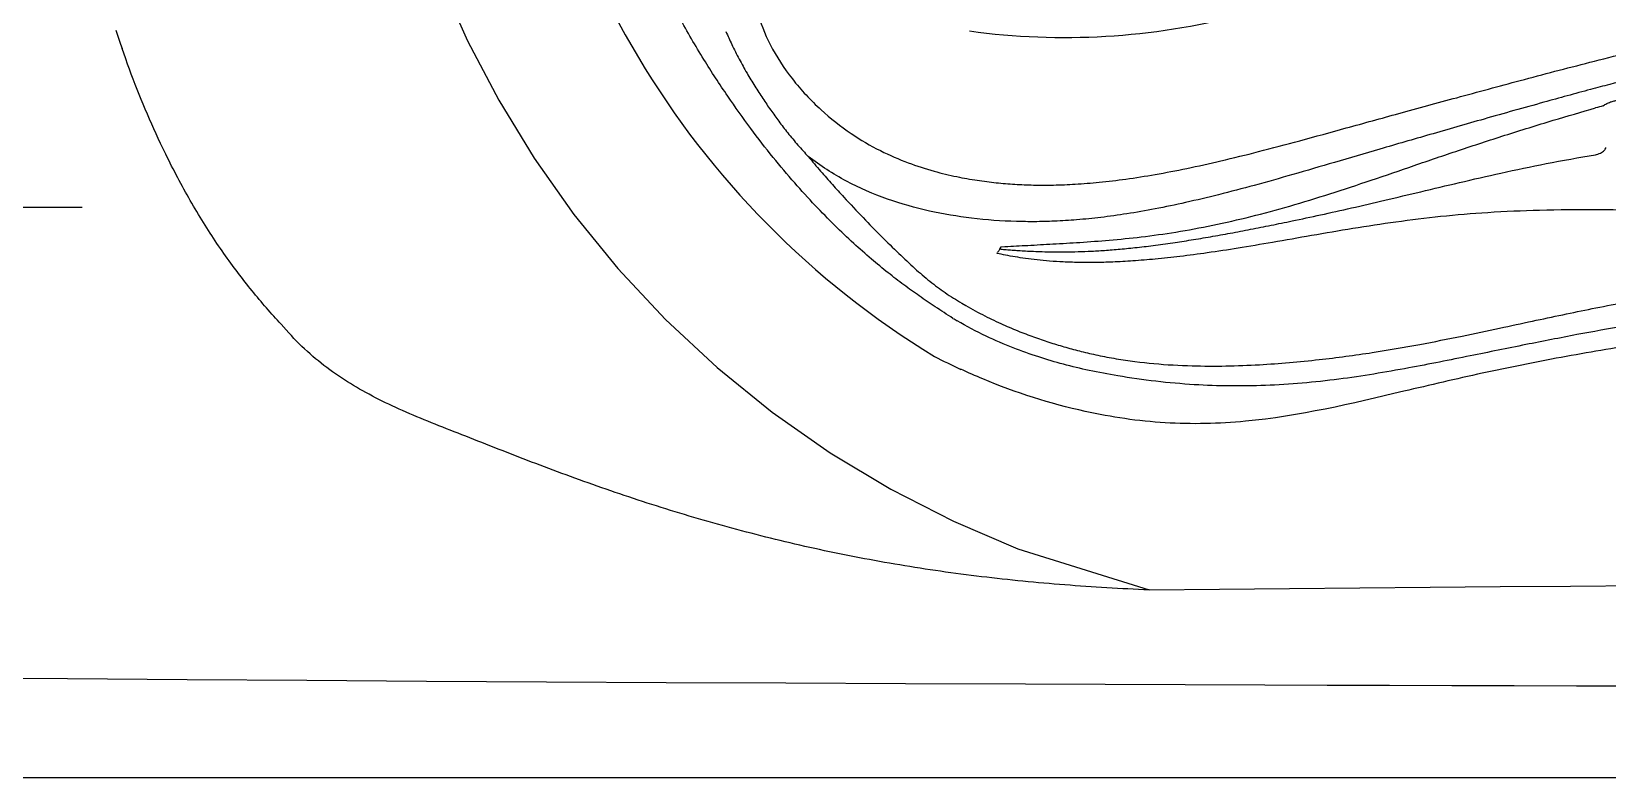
# Model space of a CAD drawing. Extents: x 527 to 614, y 487 to 635.
# Drawn here: x 562.93 to 568.26, y 505.03 to 507.55 of the extents above; entities that cross this region are included whole.
import ezdxf

# ---------------------------------------------------------------- set-up
doc = ezdxf.new("R2010")
doc.units = 0
doc.header["$MEASUREMENT"] = 0
doc.layers.add('1', color=4, linetype='Continuous')
doc.layers.add('SPA', color=2, linetype='Continuous')

# ---------------------------------------------------------------- blocks, each defined once
blk = doc.blocks.new('main_control')
at = {"color": 3, "linetype": 'Continuous'}
for p, q in [((6.8565, 13.5344), (6.8598, 13.534)), ((6.8605, 13.5421), (6.8569, 13.5358)), ((6.8606, 13.5421), (6.874, 13.5426)), ((6.847, 13.5197), (6.8485, 13.522)), ((6.7279, 13.3515), (6.7415, 13.3435))]:
    blk.add_line(p, q, dxfattribs=at)
at = {"color": 4, "linetype": 'Continuous'}
for centre, radius, start, end in [((8.171, 15.6926), 2.952, 127.2, 238.6532), ((7.6645, 15.1628), 2.2415, 242.6683, 245.227)]:
    blk.add_arc(centre, radius, start, end, dxfattribs=at)
at = {"color": 3, "linetype": 'Continuous'}
for centre, radius, start, end in [((7.0759, 16.5983), 2.349, 262.1362, 284.642), ((10.8061, 7.0917), 7.1851, 105.41884, 105.6313), ((7.296, 14.2938), 1.1598, 238.9754, 239.7943)]:
    blk.add_arc(centre, radius, start, end, dxfattribs=at)
for points, start_tangent, end_tangent in [([(10.9085, 16.9223), (10.3979, 16.934), (9.941, 16.9717), (9.5333, 17.0304), (9.1707, 17.1052), (8.8489, 17.1918), (8.5644, 17.2831), (8.312, 17.3694), (8.0855, 17.4448), (7.8795, 17.5076), (7.6929, 17.5568), (7.5252, 17.5929), (7.375, 17.6173), (7.2402, 17.632), (7.1187, 17.6387), (7.0087, 17.6388), (6.9091, 17.6335), (6.8184, 17.6237), (6.736, 17.6102), (6.662, 17.5939), (6.5966, 17.5754), (6.5387, 17.5554), (6.4871, 17.5341), (6.44, 17.5113), (6.3961, 17.4869), (6.3537, 17.4601), (6.3111, 17.4295), (6.2664, 17.393), (6.219, 17.3484), (6.1702, 17.2945), (6.1218, 17.2302), (6.0765, 17.1521), (6.0402, 17.055), (6.0267, 16.9455), (6.0427, 16.8249), (6.0871, 16.6949), (6.1555, 16.5585), (6.242, 16.4151), (6.331, 16.2761), (6.4073, 16.1533), (6.4696, 16.0424), (6.5176, 15.9391), (6.5513, 15.8384), (6.5689, 15.7409), (6.5692, 15.6496), (6.5539, 15.5577), (6.5239, 15.4621), (6.4793, 15.3617), (6.4208, 15.2547), (6.3508, 15.1403), (6.2717, 15.0169), (6.191, 14.8876), (6.1244, 14.7687), (6.0745, 14.659), (6.0416, 14.5551), (6.0269, 14.4492), (6.0378, 14.34), (6.0804, 14.2254), (6.1554, 14.1091), (6.2523, 14.005), (6.3541, 13.9248), (6.4528, 13.8668), (6.5472, 13.8257)], (-0.999982, -0.006028), (0.936805, -0.349851)), ([(6.6982, 13.2999), (6.6384, 13.3389), (6.5845, 13.3757), (6.5323, 13.4131), (6.479, 13.454), (6.4225, 13.5004), (6.3626, 13.5534), (6.2994, 13.6135), (6.2328, 13.6814), (6.1632, 13.758), (6.0906, 13.8441), (6.015, 13.9416), (5.937, 14.0511), (5.8565, 14.1748), (5.7743, 14.3167), (5.6936, 14.4817), (5.6195, 14.6732), (5.5573, 14.8896), (5.5103, 15.1309), (5.4802, 15.4039)], (-0.843698, 0.536818), (-0.073334, 0.997307)), ([(6.5472, 13.8257), (6.6341, 13.7975), (6.7111, 13.7789), (6.7802, 13.7666), (6.8444, 13.7585), (6.9069, 13.7533), (6.9707, 13.7507), (7.0381, 13.7507), (7.1112, 13.7536), (7.1924, 13.7601), (7.2826, 13.7708), (7.3814, 13.7863), (7.4883, 13.8068), (7.6038, 13.8324), (7.7303, 13.8635), (7.8704, 13.9004), (8.0275, 13.9435), (8.2046, 13.9923), (8.4005, 14.0459), (8.6152, 14.1039), (8.8501, 14.1654), (9.1072, 14.2289), (9.3902, 14.2923), (9.7031, 14.3525), (10.0512, 14.4043), (10.4406, 14.4402), (10.8784, 14.4489)], (0.936805, -0.349851), (0.999786, -0.020687)), ([(8.8958, 14.0182), (8.9074, 14.0259), (8.9199, 14.0313), (8.9322, 14.0347), (8.944, 14.0373), (8.9559, 14.0401), (8.968, 14.0431), (8.9808, 14.0463), (8.9944, 14.0499), (9.0092, 14.0539), (9.0255, 14.0583), (9.0436, 14.0634), (9.0638, 14.0691), (9.0864, 14.0755), (9.112, 14.0826), (9.1409, 14.0902), (9.1731, 14.0984), (9.2083, 14.107), (9.2468, 14.116), (9.2888, 14.1255), (9.3348, 14.1356), (9.3848, 14.1464), (9.4389, 14.1578), (9.4975, 14.1698), (9.5611, 14.1823), (9.6299, 14.1951), (9.7046, 14.2082), (9.7857, 14.2215), (9.8737, 14.2349), (9.9693, 14.2481), (10.0731, 14.261), (10.1861, 14.2734), (10.309, 14.2848), (10.4428, 14.2949), (10.5886, 14.3031), (10.7475, 14.3087), (10.921, 14.3107)], (0.777052, 0.629436), (1, -0.000312)), ([(5.9309, 14.2696), (5.9506, 14.2261), (5.9755, 14.1766), (6.0021, 14.1289), (6.0286, 14.0847), (6.0553, 14.0432), (6.0821, 14.004), (6.1096, 13.9662), (6.1396, 13.9272), (6.1741, 13.8856), (6.2093, 13.847)], (0.390863, -0.920449), (0.692124, -0.721779)), ([(9.2452, 14.1729), (9.1636, 14.1533), (8.9176, 14.0907), (8.853, 14.0735)], (-0.973101, -0.230381), (-0.965895, -0.258935)), ([(8.853, 14.0735), (8.6952, 14.0304), (8.4933, 13.9737), (8.3093, 13.9209), (8.1413, 13.8721), (7.9876, 13.8271), (7.8464, 13.786), (7.7163, 13.7495), (7.5959, 13.718), (7.4845, 13.6915), (7.3812, 13.67), (7.2858, 13.6533), (7.1977, 13.6411), (7.1162, 13.6329), (7.0413, 13.6283), (6.9735, 13.6267), (6.9127, 13.6275)], (-0.965895, -0.258935), (-0.999447, 0.033241)), ([(6.874, 13.5426), (6.9513, 13.5467), (7.0358, 13.5514), (7.1274, 13.5569), (7.2266, 13.5643), (7.3337, 13.5752), (7.451, 13.5917), (7.5762, 13.6147), (7.7049, 13.6441), (7.8364, 13.6797), (7.9718, 13.721), (8.1119, 13.7671), (8.257, 13.8166), (8.407, 13.8675), (8.5634, 13.9187), (8.727, 13.9695), (8.8701, 14.0111)], (0.998774, 0.0495), (0.963018, 0.269438)), ([(7.8441, 13.6292), (7.9405, 13.6498), (8.0446, 13.673), (8.1573, 13.6992), (8.2788, 13.7281), (8.4095, 13.759), (8.5502, 13.791), (8.7027, 13.823), (8.8691, 13.8527)], (0.9791, 0.20338), (0.987483, 0.157726)), ([(8.8691, 13.8528), (8.8863, 13.8588), (8.8991, 13.8678), (8.9048, 13.8777)], (0.975474, 0.220114), (0.156562, 0.987668)), ([(6.9125, 13.6273), (6.7611, 13.6385), (6.6184, 13.6628), (6.477, 13.7032), (6.3379, 13.7639), (6.2093, 13.847)], (-0.999599, 0.028315), (-0.787143, 0.616771)), ([(6.2093, 13.847), (6.251, 13.7973), (6.2909, 13.7519), (6.3295, 13.7096)], (0.6331, -0.77407), (0.681292, -0.732012)), ([(6.3295, 13.7096), (6.3946, 13.6403), (6.4567, 13.5769), (6.515, 13.5194), (6.569, 13.4689), (6.6203, 13.4251), (6.672, 13.3868), (6.7279, 13.3515)], (0.675349, -0.737499), (0.862847, -0.505466)), ([(14.995, 13.5197), (14.966, 13.5136), (14.9339, 13.5077), (14.8985, 13.5023), (14.8598, 13.4975), (14.8178, 13.4935), (14.7721, 13.4906), (14.7225, 13.4889), (14.6686, 13.4887), (14.61, 13.4901), (14.5461, 13.4933), (14.4763, 13.4988), (14.4, 13.5065), (14.3159, 13.5169), (14.223, 13.5303), (14.1203, 13.5469), (14.0077, 13.5663), (13.8857, 13.5876), (13.7569, 13.6089), (13.6203, 13.6289), (13.4749, 13.6458), (13.3187, 13.6581), (13.1471, 13.6652), (12.9562, 13.6668), (12.7451, 13.6623), (12.5158, 13.6517), (12.2656, 13.6354), (11.9944, 13.6145), (11.6995, 13.5914), (11.3773, 13.5699), (11.0215, 13.5569), (10.6236, 13.5623), (10.236, 13.5845), (9.8973, 13.6106), (9.5981, 13.6338), (9.331, 13.6515), (9.0918, 13.6625), (8.8755, 13.6668), (8.6807, 13.6648), (8.5056, 13.657), (8.3463, 13.6437), (8.1952, 13.6253), (8.0499, 13.6033), (7.9099, 13.5796), (7.7782, 13.5565), (7.6615, 13.537), (7.5578, 13.5213), (7.4652, 13.5092), (7.3817, 13.5002), (7.3061, 13.494), (7.2383, 13.4903), (7.1771, 13.4887), (7.1216, 13.4889), (7.0709, 13.4906), (7.0247, 13.4935), (6.9823, 13.4975), (6.9435, 13.5023), (6.9081, 13.5077), (6.876, 13.5136), (6.847, 13.5197)], (-0.975608, -0.219521), (-0.975607, 0.219523)), ([(7.4409, 13.5554), (7.503, 13.565), (7.5684, 13.576), (7.6355, 13.588), (7.7038, 13.6009), (7.7734, 13.6147), (7.8441, 13.6292)], (0.989094, 0.147283), (0.979099, 0.203385)), ([(6.8569, 13.5358), (6.8542, 13.5305), (6.8521, 13.5267), (6.8485, 13.522)], (-0.512731, -0.858549), (-0.521251, -0.853404)), ([(6.8598, 13.534), (6.8783, 13.5324), (6.8981, 13.5308), (6.9198, 13.5292), (6.9437, 13.5278), (6.9703, 13.5265), (6.9999, 13.5255), (7.033, 13.5248), (7.0698, 13.5246), (7.1105, 13.5252), (7.1551, 13.5267), (7.2036, 13.5293), (7.2562, 13.5333), (7.3131, 13.5389), (7.3746, 13.5462), (7.4409, 13.5554)], (0.995837, -0.091151), (0.989096, 0.14727)), ([(7.2493, 13.1635), (7.5067, 13.1395), (7.7342, 13.1433), (7.9358, 13.1606), (8.1154, 13.1845), (8.276, 13.212), (8.4188, 13.24), (8.5455, 13.2667), (8.6569, 13.2907), (8.7587, 13.3123), (8.8581, 13.3328), (8.9618, 13.3527), (9.0754, 13.3722), (9.2047, 13.3915), (9.3538, 13.4102), (9.5183, 13.4272), (9.6973, 13.4419), (9.8946, 13.4546), (10.1137, 13.4656), (10.3588, 13.4751), (10.6366, 13.4822), (10.9462, 13.4847), (11.2614, 13.4811), (11.5484, 13.4729), (11.8027, 13.4622), (12.0288, 13.4498), (12.2315, 13.4352), (12.415, 13.4182), (12.5803, 13.399), (12.735, 13.3772), (12.8849, 13.3518), (13.0336, 13.3227), (13.1875, 13.2901), (13.3556, 13.2541), (13.5441, 13.216), (13.7578, 13.1798), (13.9961, 13.1515), (14.2639, 13.1386), (14.5647, 13.1591)], (0.986103, -0.166137), (0.988908, 0.148528)), ([(14.5805, 13.1046), (14.334, 13.0761), (14.1084, 13.0725), (13.8719, 13.0903), (13.6245, 13.1284), (13.4021, 13.1717), (13.2072, 13.2112), (13.0335, 13.2451), (12.8759, 13.2737), (12.7192, 13.2998), (12.555, 13.3244), (12.3775, 13.3472), (12.1828, 13.3684), (11.9686, 13.388), (11.732, 13.4058), (11.4702, 13.4197), (11.1815, 13.4281), (10.8647, 13.4303), (10.5337, 13.4252), (10.2259, 13.4127), (9.9552, 13.3946), (9.7145, 13.3738), (9.499, 13.3512), (9.3058, 13.327), (9.1307, 13.3011), (8.9676, 13.274), (8.8071, 13.2448), (8.6344, 13.2111), (8.4465, 13.1731), (8.2384, 13.1323), (8.0022, 13.0943), (7.7541, 13.0732), (7.5138, 13.0757), (7.2549, 13.1056)], (-0.986234, -0.165359), (-0.985798, 0.167935)), ([(6.7415, 13.3435), (6.806, 13.3083), (6.8672, 13.279), (6.9242, 13.2549), (6.9776, 13.2347), (7.0288, 13.2174), (7.0796, 13.2021), (7.1318, 13.1882), (7.1876, 13.1754), (7.2493, 13.1635)], (0.86497, -0.501823), (0.985142, -0.171743)), ([(7.2549, 13.1056), (7.1585, 13.1238), (7.0715, 13.1447), (6.9878, 13.1694), (6.9021, 13.2001), (6.8104, 13.2398), (6.7125, 13.2915)], (-0.987027, 0.160555), (-0.863424, 0.504479))]:
    blk.add_spline(points, degree=3, dxfattribs=dict(at, start_tangent=start_tangent, end_tangent=end_tangent))
at = {"color": 4, "linetype": 'Continuous', "start_tangent": (-0.908196, -0.418544), "end_tangent": (-0.908028, 0.41891)}
blk.add_spline([(15.1159, 13.1272), (15.0425, 13.095), (14.6969, 12.9853), (14.4274, 12.9469), (14.1555, 12.952), (13.6209, 13.0531), (13.3557, 13.1143), (13.0888, 13.1678), (12.8203, 13.2137), (12.5507, 13.2528), (12.0091, 13.3127), (11.4656, 13.3498), (10.9213, 13.3626), (10.3771, 13.3499), (9.8336, 13.3128), (9.292, 13.2529), (9.0224, 13.2138), (8.7539, 13.1679), (8.487, 13.1144), (8.2218, 13.0533), (7.6872, 12.9521), (7.4152, 12.9469), (7.1452, 12.9853), (6.7995, 13.095), (6.7252, 13.1276)], degree=3, dxfattribs=at)
blk = doc.blocks.new('2010VANGUARD')
at = {"layer": '1', "color": 3, "linetype": 'Continuous'}
blk.add_line((11.8712, 1.9277), (36.2037, 1.9277), dxfattribs=at)
at = {"layer": '1', "color": 4}
blk.add_lwpolyline([(86.7371, 74.7371, 0.414214), (74.7371, 86.7371), (12, 86.7371, 0.414214), (0, 74.7371), (0, 12, 0.414214), (12, 0), (74.7371, 0, 0.414214), (86.7371, 12)], format="xyb", close=True, dxfattribs=at)
at = {"layer": '1', "color": 3, "linetype": 'Continuous'}
for points in [[(36.3174, 2.5267), (36.3196, 2.5198), (36.3218, 2.513), (36.324, 2.5062), (36.3263, 2.4993), (36.3286, 2.4924), (36.3309, 2.4854), (36.3333, 2.4784), (36.3381, 2.4639)], [(36.4758, 2.1275), (36.4682, 2.1436), (36.4606, 2.1599), (36.453, 2.1762), (36.4456, 2.1925), (36.4383, 2.209), (36.431, 2.2255), (36.4238, 2.2421), (36.4167, 2.2587), (36.4097, 2.2755), (36.4027, 2.2923), (36.3959, 2.3091), (36.3891, 2.3261), (36.3824, 2.3431), (36.3758, 2.3601), (36.3693, 2.3773), (36.3629, 2.3945), (36.3566, 2.4117), (36.3503, 2.4291), (36.3381, 2.4639)], [(36.8753, 1.5327), (36.8692, 1.5394), (36.863, 1.5461), (36.8568, 1.5528), (36.8507, 1.5596), (36.8445, 1.5665), (36.8384, 1.5734), (36.8323, 1.5803), (36.8261, 1.5873), (36.82, 1.5944), (36.8139, 1.6015), (36.8078, 1.6086), (36.8017, 1.6158), (36.7956, 1.6231), (36.7895, 1.6304), (36.7835, 1.6378), (36.7774, 1.6452), (36.7713, 1.6527), (36.7653, 1.6602), (36.7593, 1.6678), (36.7533, 1.6755), (36.7472, 1.6832), (36.7413, 1.6909), (36.7353, 1.6987), (36.7293, 1.7066), (36.7233, 1.7145), (36.7174, 1.7225), (36.7114, 1.7306), (36.7055, 1.7387), (36.6996, 1.7468), (36.6937, 1.755), (36.6878, 1.7633), (36.682, 1.7716), (36.6761, 1.78), (36.6703, 1.7885), (36.6645, 1.797), (36.6587, 1.8056), (36.6529, 1.8142), (36.6472, 1.8229), (36.6414, 1.8316), (36.6357, 1.8404), (36.63, 1.8493), (36.6243, 1.8582), (36.6187, 1.8672), (36.613, 1.8762), (36.6074, 1.8853), (36.6018, 1.8944), (36.5963, 1.9036), (36.5907, 1.9129), (36.5852, 1.9222), (36.5797, 1.9315), (36.5743, 1.9409), (36.5688, 1.9503), (36.5634, 1.9598), (36.558, 1.9693), (36.5527, 1.9789), (36.5473, 1.9885), (36.542, 1.9982), (36.5368, 2.0079), (36.5315, 2.0176), (36.5263, 2.0274), (36.5211, 2.0373), (36.516, 2.0471), (36.5108, 2.0571), (36.5057, 2.067), (36.5007, 2.077), (36.4956, 2.087), (36.4906, 2.0971), (36.4857, 2.1072), (36.4758, 2.1275)], [(39.8094, 0.6338), (39.7914, 0.6346), (39.7735, 0.6354), (39.7556, 0.6363), (39.7376, 0.6372), (39.7197, 0.6381), (39.7019, 0.6391), (39.684, 0.6401), (39.6662, 0.6412), (39.6483, 0.6423), (39.6305, 0.6434), (39.6127, 0.6446), (39.5949, 0.6458), (39.5772, 0.647), (39.5594, 0.6483), (39.5417, 0.6496), (39.524, 0.651), (39.5063, 0.6524), (39.4886, 0.6539), (39.4709, 0.6554), (39.4533, 0.6569), (39.4356, 0.6585), (39.418, 0.6601), (39.4004, 0.6618), (39.3828, 0.6635), (39.3653, 0.6652), (39.3477, 0.667), (39.3302, 0.6689), (39.3127, 0.6708), (39.2952, 0.6727), (39.2777, 0.6747), (39.2602, 0.6767), (39.2428, 0.6788), (39.2254, 0.6809), (39.208, 0.6831), (39.1906, 0.6853), (39.1732, 0.6875), (39.1559, 0.6899), (39.1385, 0.6922), (39.1212, 0.6946), (39.1039, 0.6971), (39.0867, 0.6996), (39.0694, 0.7021), (39.0522, 0.7047), (39.035, 0.7073), (39.0178, 0.71), (39.0006, 0.7128), (38.9835, 0.7156), (38.9664, 0.7184), (38.9493, 0.7213), (38.9322, 0.7242), (38.9152, 0.7272), (38.8981, 0.7302), (38.8811, 0.7333), (38.8641, 0.7364), (38.8472, 0.7396), (38.8302, 0.7428), (38.8133, 0.7461), (38.7964, 0.7494), (38.7796, 0.7527), (38.7627, 0.7562), (38.7459, 0.7596), (38.7291, 0.7631), (38.7123, 0.7667), (38.6956, 0.7703), (38.6789, 0.7739), (38.6622, 0.7776), (38.6456, 0.7813), (38.6289, 0.7851), (38.6123, 0.7889), (38.5958, 0.7928), (38.5792, 0.7967), (38.5627, 0.8007), (38.5462, 0.8047), (38.5298, 0.8087), (38.5133, 0.8128), (38.4969, 0.817), (38.4806, 0.8212), (38.4642, 0.8254), (38.4479, 0.8296), (38.4316, 0.8339), (38.4154, 0.8383), (38.3992, 0.8427), (38.383, 0.8471), (38.3668, 0.8515), (38.3507, 0.856), (38.3346, 0.8606), (38.3185, 0.8652), (38.3025, 0.8698), (38.2865, 0.8744), (38.2706, 0.8791), (38.2546, 0.8838), (38.2387, 0.8886), (38.2229, 0.8934), (38.2071, 0.8982), (38.1913, 0.903), (38.1755, 0.9079), (38.1598, 0.9128), (38.1442, 0.9178), (38.1285, 0.9228), (38.1129, 0.9278), (38.0974, 0.9328), (38.0818, 0.9379), (38.0663, 0.943), (38.0509, 0.9482), (38.0355, 0.9533), (38.0201, 0.9585), (38.0048, 0.9637), (37.9895, 0.969), (37.9743, 0.9742), (37.9591, 0.9795), (37.9439, 0.9848), (37.9288, 0.9902), (37.9138, 0.9955), (37.8987, 1.0009), (37.8838, 1.0063), (37.8688, 1.0117), (37.854, 1.0171), (37.8391, 1.0225), (37.8243, 1.028), (37.8096, 1.0335), (37.7949, 1.0389), (37.7803, 1.0444), (37.7657, 1.0499), (37.7512, 1.0554), (37.7367, 1.0609), (37.7223, 1.0664), (37.7079, 1.0719), (37.6936, 1.0774), (37.6794, 1.0829), (37.6652, 1.0884), (37.6511, 1.0939), (37.637, 1.0994), (37.623, 1.1049), (37.609, 1.1103), (37.5952, 1.1158), (37.5813, 1.1212), (37.5676, 1.1266), (37.5539, 1.132), (37.5403, 1.1374), (37.5268, 1.1427), (37.5133, 1.148), (37.5, 1.1533), (37.4867, 1.1585), (37.4735, 1.1637), (37.4604, 1.1689), (37.4473, 1.174), (37.4344, 1.179), (37.4216, 1.1841), (37.4088, 1.189), (37.3962, 1.194), (37.3836, 1.199), (37.3711, 1.204), (37.3587, 1.209), (37.3464, 1.2141), (37.3342, 1.2192), (37.3221, 1.2244), (37.3101, 1.2296), (37.2982, 1.2348), (37.2863, 1.24), (37.2746, 1.2453), (37.2629, 1.2507), (37.2514, 1.2561), (37.2399, 1.2615), (37.2285, 1.267), (37.2173, 1.2726), (37.2061, 1.2782), (37.195, 1.2838), (37.184, 1.2895), (37.1731, 1.2953), (37.1623, 1.3012), (37.1516, 1.3071), (37.141, 1.3131), (37.1305, 1.3191), (37.1201, 1.3253), (37.1097, 1.3316), (37.0995, 1.3379), (37.0893, 1.3444), (37.0792, 1.3509), (37.0692, 1.3576), (37.0593, 1.3644), (37.0495, 1.3713), (37.0397, 1.3783), (37.0301, 1.3855), (37.0205, 1.3928), (37.0109, 1.4003), (37.0015, 1.4079), (36.9921, 1.4157), (36.9828, 1.4236), (36.9735, 1.4317), (36.9643, 1.44), (36.9551, 1.4485), (36.946, 1.4572), (36.937, 1.4661), (36.928, 1.4751), (36.9191, 1.4843), (36.9102, 1.4937), (36.9014, 1.5033), (36.8926, 1.5129), (36.8753, 1.5327)], [(35.7486, 0.3371), (36.1533, 0.3341), (36.558, 0.3313), (36.9627, 0.3286), (37.3674, 0.3261), (37.7721, 0.3237), (38.1768, 0.3215), (38.5815, 0.3195), (38.9862, 0.3177), (39.391, 0.316), (40.2004, 0.3131)], [(39.8094, 0.6338), (40.0467, 0.6365), (40.284, 0.639), (40.5212, 0.6413), (40.7585, 0.6434), (40.9958, 0.6454), (41.2331, 0.6471), (41.4704, 0.6486)], [(40.2004, 0.3131), (40.4111, 0.3124), (40.6217, 0.3118), (40.8324, 0.3113), (41.0431, 0.3107), (41.2538, 0.3103), (41.4644, 0.3098)]]:
    blk.add_lwpolyline(points, dxfattribs=at)
at = {"layer": 'SPA'}
blk.add_lwpolyline([(37.3406, 2.9001), (37.4159, 2.6946), (37.5059, 2.4907), (37.6109, 2.2898), (37.7306, 2.0935), (37.8649, 1.9034), (38.0134, 1.721), (38.1752, 1.5479), (38.3496, 1.3854), (38.5354, 1.2349), (38.7313, 1.0975), (38.9359, 0.9743), (39.1476, 0.8659), (39.3649, 0.7728), (39.8094, 0.6338)], dxfattribs=at)
at = {"layer": '1', "color": 1}
blk.add_blockref('main_control', (32.448, -11.7479), dxfattribs=at)

msp = doc.modelspace()

# ---------------------------------------------------------------- block references
at = {"layer": '1'}
msp.add_blockref('2010VANGUARD', (526.9005, 505.0267), dxfattribs=at)

doc.saveas('drawing.dxf')
